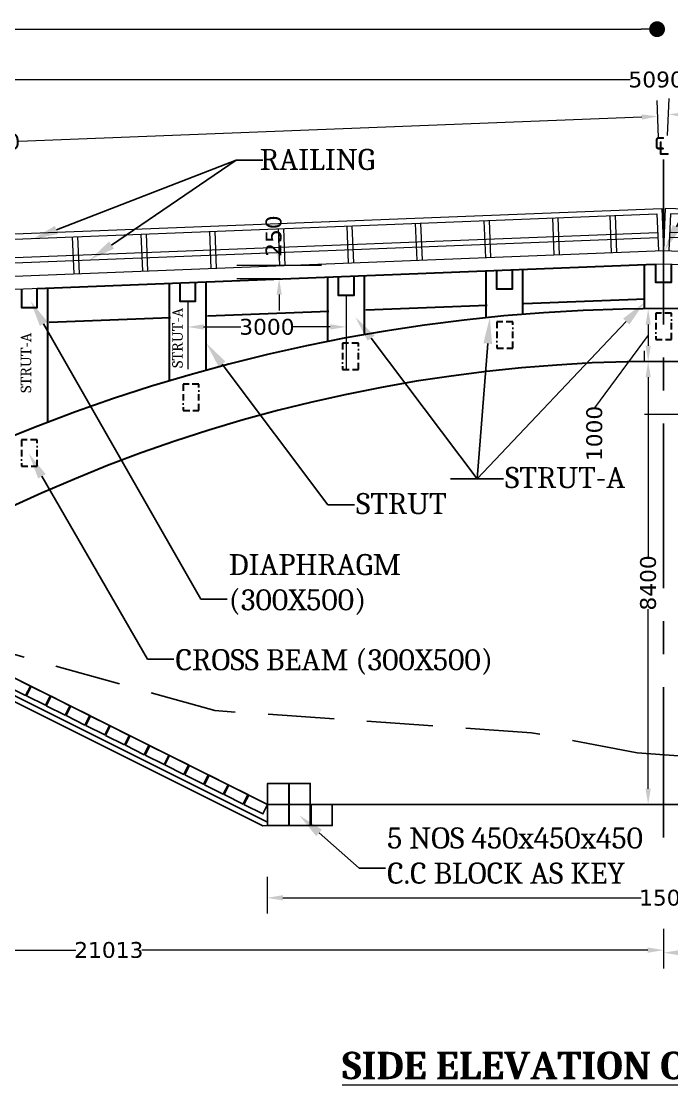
# Model space of a CAD drawing. Header units: millimetres. Extents: x 1475046 to 1606987, y -2702623 to -2509203.
# Drawn here: x 1506179 to 1518496, y -2529362 to -2509203 of the extents above; entities that cross this region are included whole.
import ezdxf
from ezdxf import colors
from ezdxf.entities.mleader import LeaderData, LeaderLine
from ezdxf.math import Vec2, Vec3

# ---------------------------------------------------------------- set-up
doc = ezdxf.new("R2010")
doc.units = ezdxf.units.MM
doc.header["$LTSCALE"] = 25
doc.header["$MEASUREMENT"] = 0
doc.header["$PDMODE"] = 3
for name, pattern in [('BORDER2', [0.875, 0.25, -0.125, 0.25, -0.125, 0, -0.125]), ('CENTER', [2, 1.25, -0.25, 0.25, -0.25]), ('CENTER2', [1.125, 0.75, -0.125, 0.125, -0.125]), ('DASHED', [0.75, 0.5, -0.25]), ('DASHED2', [0.375, 0.25, -0.125])]:
    doc.linetypes.add(name, pattern=pattern)
doc.layers.get('0').update_dxf_attribs({"lineweight": 13})
doc.layers.get('Defpoints').update_dxf_attribs({"color": 230, "lineweight": 9})
for name, color, linetype, lineweight in [('COLUMN', 1, 'Continuous', 25), ('DIMEN', 8, 'Continuous', 9), ('grid', 114, 'CENTER2', 20), ('HAJ', 191, 'Continuous', 15), ('HOUSEP1', 7, 'Continuous', 15), ('RALING', 234, 'Continuous', 18), ('Text-5', 6, 'Continuous', 9), ('WALL', 10, 'Continuous', 25)]:
    doc.layers.add(name, color=color, linetype=linetype, lineweight=lineweight)
doc.layers.add('SLOPEEARTH', color=3, linetype='Continuous')
doc.styles.get("Standard").update_dxf_attribs({"font": 'swissl.ttf'})
doc.styles.add('swis lt cn bt', font='verdana.ttf')
doc.dimstyles.new('meter', dxfattribs={"dimtxt": 150, "dimasz": 5, "dimexe": 3, "dimexo": 4, "dimgap": 1, "dimtad": 1, "dimdec": 0, "dimzin": 0, "dimdsep": 46, "dimtxsty": 'swis lt cn bt', "dimblk": 'OBLIQUE', "dimcen": 3, "dimdle": 3, "dimclrd": 8, "dimclre": 8, "dimclrt": 7, "dimadec": 0, "dimazin": 0, "dimtfac": 1, "dimtdec": 0, "dimtofl": 0, "dimtmove": 1, "dimatfit": 2, "dimldrblk": 'OBLIQUE', "dimfxl": 1, "dimtolj": 1, "dimtzin": 0, "dimlwd": 9, "dimlwe": 9, "dimarcsym": 0})

# ---------------------------------------------------------------- blocks, each defined once
blk = doc.blocks.new('*D198')
at = {"layer": 'Defpoints', "color": 0, "ltscale": 100, "transparency": 16777216}
for p in [(1510832, -2524968), (1525832, -2524968), (1525832, -2525819)]:
    blk.add_point(p, dxfattribs=at)
at = {"layer": 'DIMEN', "color": 5, "lineweight": 9, "ltscale": 100, "transparency": 16777216}
for p, q in [((1510832, -2525419), (1510832, -2526119)), ((1525832, -2525419), (1525832, -2526119))]:
    blk.add_line(p, q, dxfattribs=at)
at = {"layer": 'DIMEN', "color": 8, "lineweight": 9, "ltscale": 100, "transparency": 16777216}
for p, q in [((1511132, -2525819), (1517917, -2525819)), ((1525532, -2525819), (1519147, -2525819))]:
    blk.add_line(p, q, dxfattribs=at)
at = {"layer": 'DIMEN', "color": 8, "ltscale": 100, "transparency": 16777216}
for points in [[(1511132, -2525769), (1511132, -2525869), (1510832, -2525819)], [(1525532, -2525769), (1525532, -2525869), (1525832, -2525819)]]:
    blk.add_solid(points, dxfattribs=at)
at = {"layer": 'DIMEN', "color": 7, "ltscale": 100, "transparency": 16777216, "insert": (1518532, -2525819), "char_height": 300, "attachment_point": 5, "style": 'swis lt cn bt'}
blk.add_mtext('\\A1;15000', dxfattribs=at)
blk = doc.blocks.new('_Oblique')
at = {"color": 0, "linetype": 'ByBlock', "lineweight": -2}
blk.add_line((-0.5, -0.5), (0.5, 0.5), dxfattribs=at)
blk = doc.blocks.new('*D212')
at = {"layer": 'Defpoints', "color": 0, "ltscale": 100, "transparency": 16777216}
for p in [(1497330, -2523550), (1518343, -2523550), (1518343, -2526810)]:
    blk.add_point(p, dxfattribs=at)
at = {"layer": 'DIMEN', "color": 5, "lineweight": 9, "ltscale": 100, "transparency": 16777216}
for p, q in [((1497330, -2526410), (1497330, -2527110)), ((1518343, -2526410), (1518343, -2527110))]:
    blk.add_line(p, q, dxfattribs=at)
at = {"layer": 'DIMEN', "color": 8, "lineweight": 9, "ltscale": 100, "transparency": 16777216}
for p, q in [((1497630, -2526810), (1507211, -2526810)), ((1518043, -2526810), (1508462, -2526810))]:
    blk.add_line(p, q, dxfattribs=at)
at = {"layer": 'DIMEN', "color": 8, "ltscale": 100, "transparency": 16777216}
for points in [[(1497630, -2526760), (1497630, -2526860), (1497330, -2526810)], [(1518043, -2526760), (1518043, -2526860), (1518343, -2526810)]]:
    blk.add_solid(points, dxfattribs=at)
at = {"layer": 'DIMEN', "color": 7, "ltscale": 100, "transparency": 16777216, "insert": (1507836, -2526810), "char_height": 300, "attachment_point": 5, "style": 'swis lt cn bt'}
blk.add_mtext('\\A1;21013', dxfattribs=at)
blk = doc.blocks.new('*D213')
at = {"layer": 'Defpoints', "color": 0, "ltscale": 100, "transparency": 16777216}
for p in [(1518325, -2514653), (1518051, -2515653), (1518327, -2515653)]:
    blk.add_point(p, dxfattribs=at)
at = {"layer": 'DIMEN', "color": 5, "lineweight": 9, "ltscale": 100, "transparency": 16777216}
for p, q in [((1518321, -2514653), (1517751, -2514653)), ((1518323, -2515653), (1517751, -2515653))]:
    blk.add_line(p, q, dxfattribs=at)
at = {"layer": 'DIMEN', "color": 8, "lineweight": 9, "ltscale": 100, "transparency": 16777216}
for p, q in [((1518051, -2514953), (1518051, -2515353)), ((1518051, -2515153), (1517032, -2516530)), ((1517032, -2516530), (1517032, -2516532))]:
    blk.add_line(p, q, dxfattribs=at)
at = {"layer": 'DIMEN', "color": 8, "ltscale": 100, "transparency": 16777216}
for points in [[(1518001, -2514953), (1518101, -2514953), (1518051, -2514653)], [(1518001, -2515353), (1518101, -2515353), (1518051, -2515653)]]:
    blk.add_solid(points, dxfattribs=at)
at = {"layer": 'DIMEN', "color": 7, "ltscale": 100, "transparency": 16777216, "insert": (1517032, -2517016), "char_height": 300, "attachment_point": 5, "rotation": 90, "style": 'swis lt cn bt'}
blk.add_mtext('\\A1;1000', dxfattribs=at)
blk = doc.blocks.new('*D214')
at = {"layer": 'Defpoints', "color": 0, "ltscale": 100, "transparency": 16777216}
for p in [(1502490, -2513863), (1526298, -2514113), (1526329, -2514113)]:
    blk.add_point(p, dxfattribs=at)
at = {"layer": 'DIMEN', "color": 8, "lineweight": 9, "ltscale": 100, "transparency": 16777216}
for p, q in [((1526329, -2513563), (1526329, -2513263)), ((1526329, -2513863), (1526329, -2514113)), ((1526329, -2514771), (1526329, -2514113)), ((1526329, -2514413), (1526329, -2514713))]:
    blk.add_line(p, q, dxfattribs=at)
at = {"layer": 'DIMEN', "color": 5, "lineweight": 9, "ltscale": 100, "transparency": 16777216}
for p, q in [((1525529, -2513863), (1527129, -2513863)), ((1526302, -2514113), (1527129, -2514113))]:
    blk.add_line(p, q, dxfattribs=at)
at = {"layer": 'DIMEN', "color": 8, "ltscale": 100, "transparency": 16777216}
for points in [[(1526279, -2513563), (1526379, -2513563), (1526329, -2513863)], [(1526279, -2514413), (1526379, -2514413), (1526329, -2514113)]]:
    blk.add_solid(points, dxfattribs=at)
at = {"layer": 'DIMEN', "color": 7, "ltscale": 100, "transparency": 16777216, "insert": (1526329, -2515136), "char_height": 300, "attachment_point": 5, "rotation": 90, "style": 'swis lt cn bt'}
blk.add_mtext('\\A1;250', dxfattribs=at)
blk = doc.blocks.new('*D215')
at = {"layer": 'Defpoints', "color": 0, "ltscale": 100, "transparency": 16777216}
for p in [(1512330, -2514392), (1509330, -2514510), (1512330, -2514997)]:
    blk.add_point(p, dxfattribs=at)
at = {"layer": 'DIMEN', "color": 5, "lineweight": 9, "ltscale": 100, "transparency": 16777216}
for p, q in [((1512330, -2514396), (1512330, -2515797)), ((1509330, -2514514), (1509330, -2515797))]:
    blk.add_line(p, q, dxfattribs=at)
at = {"layer": 'DIMEN', "color": 8, "lineweight": 9, "ltscale": 100, "transparency": 16777216}
for p, q in [((1509630, -2514997), (1510335, -2514997)), ((1512030, -2514997), (1511325, -2514997))]:
    blk.add_line(p, q, dxfattribs=at)
at = {"layer": 'DIMEN', "color": 8, "ltscale": 100, "transparency": 16777216}
for points in [[(1509630, -2514947), (1509630, -2515047), (1509330, -2514997)], [(1512030, -2514947), (1512030, -2515047), (1512330, -2514997)]]:
    blk.add_solid(points, dxfattribs=at)
at = {"layer": 'DIMEN', "color": 7, "ltscale": 100, "transparency": 16777216, "insert": (1510830, -2514997), "char_height": 300, "attachment_point": 5, "style": 'swis lt cn bt'}
blk.add_mtext('\\A1;3000', dxfattribs=at)
blk = doc.blocks.new('*D216')
at = {"layer": 'Defpoints', "color": 0, "ltscale": 100, "transparency": 16777216}
for p in [(1518343, -2523550), (1539356, -2523545), (1539356, -2526860)]:
    blk.add_point(p, dxfattribs=at)
at = {"layer": 'DIMEN', "color": 5, "lineweight": 9, "ltscale": 100, "transparency": 16777216}
for p, q in [((1518343, -2526460), (1518343, -2527160)), ((1539356, -2526460), (1539356, -2527160))]:
    blk.add_line(p, q, dxfattribs=at)
at = {"layer": 'DIMEN', "color": 8, "lineweight": 9, "ltscale": 100, "transparency": 16777216}
for p, q in [((1518643, -2526860), (1528225, -2526860)), ((1539056, -2526860), (1529475, -2526860))]:
    blk.add_line(p, q, dxfattribs=at)
at = {"layer": 'DIMEN', "color": 8, "ltscale": 100, "transparency": 16777216}
for points in [[(1518643, -2526810), (1518643, -2526910), (1518343, -2526860)], [(1539056, -2526810), (1539056, -2526910), (1539356, -2526860)]]:
    blk.add_solid(points, dxfattribs=at)
at = {"layer": 'DIMEN', "color": 7, "ltscale": 100, "transparency": 16777216, "insert": (1528850, -2526860), "char_height": 300, "attachment_point": 5, "style": 'swis lt cn bt'}
blk.add_mtext('\\A1;21013', dxfattribs=at)
blk = doc.blocks.new('*D219')
at = {"layer": 'Defpoints', "color": 0, "ltscale": 100, "transparency": 16777216}
for p in [(1534900, -2513836), (1511062, -2514085), (1511092, -2514085)]:
    blk.add_point(p, dxfattribs=at)
at = {"layer": 'DIMEN', "color": 8, "lineweight": 9, "ltscale": 100, "transparency": 16777216}
for p, q in [((1511062, -2513535), (1511062, -2513235)), ((1511062, -2514385), (1511062, -2514685))]:
    blk.add_line(p, q, dxfattribs=at)
at = {"layer": 'DIMEN', "color": 5, "lineweight": 9, "ltscale": 100, "transparency": 16777216}
for p, q in [((1511862, -2513835), (1510262, -2513835)), ((1511088, -2514085), (1510262, -2514085))]:
    blk.add_line(p, q, dxfattribs=at)
at = {"layer": 'DIMEN', "color": 8, "ltscale": 100, "transparency": 16777216}
for points in [[(1511012, -2513535), (1511112, -2513535), (1511062, -2513835)], [(1511012, -2514385), (1511112, -2514385), (1511062, -2514085)]]:
    blk.add_solid(points, dxfattribs=at)
at = {"layer": 'DIMEN', "color": 7, "ltscale": 100, "transparency": 16777216, "insert": (1510958, -2513275), "char_height": 300, "attachment_point": 5, "rotation": 89.998, "style": 'swis lt cn bt'}
blk.add_mtext('\\A1;250', dxfattribs=at)
blk = doc.blocks.new('*D220')
at = {"layer": 'Defpoints', "color": 0, "ltscale": 100, "transparency": 16777216}
for p in [(1518343, -2515650), (1518050, -2524050), (1518343, -2524050)]:
    blk.add_point(p, dxfattribs=at)
at = {"layer": 'DIMEN', "color": 5, "lineweight": 9, "ltscale": 100, "transparency": 16777216}
for p, q in [((1518339, -2515650), (1517750, -2515650)), ((1518339, -2524050), (1517750, -2524050))]:
    blk.add_line(p, q, dxfattribs=at)
at = {"layer": 'DIMEN', "color": 8, "lineweight": 9, "ltscale": 100, "transparency": 16777216}
for p, q in [((1518050, -2515950), (1518050, -2519350)), ((1518050, -2523750), (1518050, -2520349))]:
    blk.add_line(p, q, dxfattribs=at)
at = {"layer": 'DIMEN', "color": 8, "ltscale": 100, "transparency": 16777216}
for points in [[(1518000, -2515950), (1518100, -2515950), (1518050, -2515650)], [(1518000, -2523750), (1518100, -2523750), (1518050, -2524050)]]:
    blk.add_solid(points, dxfattribs=at)
at = {"layer": 'DIMEN', "color": 7, "ltscale": 100, "transparency": 16777216, "insert": (1518050, -2519850), "char_height": 300, "attachment_point": 5, "rotation": 90, "style": 'swis lt cn bt'}
blk.add_mtext('\\A1;8400', dxfattribs=at)
blk = doc.blocks.new('*D221')
at = {"layer": 'Defpoints', "color": 0, "ltscale": 100, "transparency": 16777216}
for p in [(1543782, -2510309), (1492882, -2514550), (1543782, -2514550)]:
    blk.add_point(p, dxfattribs=at)
at = {"layer": 'DIMEN', "color": 5, "lineweight": 9, "ltscale": 100, "transparency": 16777216}
for p, q in [((1492882, -2510709), (1492882, -2510009)), ((1543782, -2510709), (1543782, -2510009))]:
    blk.add_line(p, q, dxfattribs=at)
at = {"layer": 'DIMEN', "color": 8, "lineweight": 9, "ltscale": 100, "transparency": 16777216}
for p, q in [((1493182, -2510309), (1517708, -2510309)), ((1543482, -2510309), (1518956, -2510309))]:
    blk.add_line(p, q, dxfattribs=at)
at = {"layer": 'DIMEN', "color": 8, "ltscale": 100, "transparency": 16777216}
for points in [[(1493182, -2510259), (1493182, -2510359), (1492882, -2510309)], [(1543482, -2510259), (1543482, -2510359), (1543782, -2510309)]]:
    blk.add_solid(points, dxfattribs=at)
at = {"layer": 'DIMEN', "color": 7, "ltscale": 100, "transparency": 16777216, "insert": (1518332, -2510309), "char_height": 300, "attachment_point": 5, "style": 'swis lt cn bt'}
blk.add_mtext('\\A1;50900', dxfattribs=at)
blk = doc.blocks.new('*D224')
at = {"layer": 'Defpoints', "color": 0, "ltscale": 100, "transparency": 16777216}
for p in [(1518231, -2511006), (1518331, -2513550), (1492880, -2514550)]:
    blk.add_point(p, dxfattribs=at)
at = {"layer": 'DIMEN', "color": 5, "lineweight": 9, "ltscale": 100, "transparency": 16777216}
for p, q in [((1518246, -2511406), (1518219, -2510706)), ((1492796, -2512405), (1492768, -2511706))]:
    blk.add_line(p, q, dxfattribs=at)
at = {"layer": 'DIMEN', "color": 8, "lineweight": 9, "ltscale": 100, "transparency": 16777216}
for p, q in [((1517931, -2511018), (1506132, -2511481)), ((1493080, -2511994), (1504879, -2511531))]:
    blk.add_line(p, q, dxfattribs=at)
at = {"layer": 'DIMEN', "color": 8, "ltscale": 100, "transparency": 16777216}
for points in [[(1517929, -2510968), (1517933, -2511068), (1518231, -2511006)], [(1493078, -2511944), (1493082, -2512044), (1492780, -2512006)]]:
    blk.add_solid(points, dxfattribs=at)
at = {"layer": 'DIMEN', "color": 7, "ltscale": 100, "transparency": 16777216, "insert": (1505505, -2511506), "char_height": 300, "attachment_point": 5, "rotation": 2.2489, "style": 'swis lt cn bt'}
blk.add_mtext('\\A1;25470', dxfattribs=at)
blk = doc.blocks.new('*D225')
at = {"layer": 'Defpoints', "color": 0, "ltscale": 100, "transparency": 16777216}
for p in [(1543883, -2511965), (1518332, -2513550), (1543782, -2514550)]:
    blk.add_point(p, dxfattribs=at)
at = {"layer": 'DIMEN', "color": 5, "lineweight": 9, "ltscale": 100, "transparency": 16777216}
for p, q in [((1518417, -2511366), (1518445, -2510666)), ((1543868, -2512365), (1543895, -2511666))]:
    blk.add_line(p, q, dxfattribs=at)
at = {"layer": 'DIMEN', "color": 8, "lineweight": 9, "ltscale": 100, "transparency": 16777216}
for p, q in [((1518733, -2510978), (1530532, -2511441)), ((1543584, -2511954), (1531785, -2511490))]:
    blk.add_line(p, q, dxfattribs=at)
at = {"layer": 'DIMEN', "color": 8, "ltscale": 100, "transparency": 16777216}
for points in [[(1518735, -2510928), (1518731, -2511028), (1518433, -2510966)], [(1543586, -2511904), (1543582, -2512004), (1543883, -2511965)]]:
    blk.add_solid(points, dxfattribs=at)
at = {"layer": 'DIMEN', "color": 7, "ltscale": 100, "transparency": 16777216, "insert": (1531158, -2511466), "char_height": 300, "attachment_point": 5, "rotation": 357.751, "style": 'swis lt cn bt'}
blk.add_mtext('\\A1;25470', dxfattribs=at)
blk = doc.blocks.new('_Dot')
at = {"color": 0, "lineweight": -2}
blk.add_line((-0.5, 0), (-1, 0), dxfattribs=at)
at = {"color": 0, "const_width": 0.5}
blk.add_lwpolyline([(-0.25, 0, 1), (0.25, 0, 1)], format="xyb", close=True, dxfattribs=at)
blk = doc.blocks.new('*D323')
at = {"layer": 'Defpoints', "color": 0, "ltscale": 100, "transparency": 16777216}
for p in [(1518219, -2509353), (1492882, -2510009), (1518219, -2510706)]:
    blk.add_point(p, dxfattribs=at)
at = {"layer": 'SLOPEEARTH', "color": 5, "linetype": 'DASHED2', "lineweight": 9, "ltscale": 100, "transparency": 16777216}
for p, q in [((1492882, -2509378), (1492882, -2509350)), ((1518219, -2509378), (1518219, -2509350))]:
    blk.add_line(p, q, dxfattribs=at)
at = {"layer": 'SLOPEEARTH', "color": 8, "lineweight": 9, "ltscale": 100, "transparency": 16777216}
blk.add_line((1493182, -2509353), (1517919, -2509353), dxfattribs=at)
at = {"layer": 'SLOPEEARTH', "color": 8, "lineweight": 9, "ltscale": 100, "transparency": 16777216, "xscale": 300, "yscale": 300, "zscale": 300, "rotation": 180}
blk.add_blockref('_Dot', (1492882, -2509353), dxfattribs=at)
at = {"layer": 'SLOPEEARTH', "color": 8, "lineweight": 9, "ltscale": 100, "transparency": 16777216, "xscale": 300, "yscale": 300, "zscale": 300}
blk.add_blockref('_Dot', (1518219, -2509353), dxfattribs=at)
at = {"layer": 'SLOPEEARTH', "color": 7, "lineweight": -2, "ltscale": 100, "transparency": 16777216, "insert": (1505550, -2509315), "char_height": 70, "attachment_point": 5, "style": 'swis lt cn bt'}
blk.add_mtext('\\A1;25337', dxfattribs=at)

msp = doc.modelspace()

# ---------------------------------------------------------------- linework, layer by layer
at = {"ltscale": 100}
for p, q in [((1492879.9, -2514549.8), (1518343.1, -2513549.8)), ((1518343.1, -2513549.8), (1543783.9, -2514549.8)), ((1492889.7, -2514799.6), (1518352.9, -2513799.6)), ((1518333.2, -2513799.6), (1543774.1, -2514799.6)), ((1517979.9, -2515653.4), (1518679.9, -2515653.4)), ((1517979.9, -2516653.4), (1518679.9, -2516653.4))]:
    msp.add_line(p, q, dxfattribs=at)
at = {"layer": 'COLUMN', "lineweight": 30, "ltscale": 100}
for p, q in [((1506479.9, -2514265.9), (1518170.9, -2513806.8)), ((1517979.9, -2514651.5), (1517979.9, -2513814.3)), ((1511983.7, -2515275.3), (1511983.7, -2514049.8)), ((1512679.9, -2515144.5), (1512679.9, -2514022.4)), ((1514983.7, -2514822.4), (1514983.7, -2513932)), ((1515679.9, -2514757.9), (1515679.9, -2513904.6)), ((1506679.9, -2516809.1), (1506679.9, -2514258.1)), ((1508983.7, -2516022.3), (1508983.7, -2514167.6)), ((1509679.9, -2515821.8), (1509679.9, -2514140.3)), ((1515698.3, -2514554.4), (1517996.5, -2514464.1)), ((1512700.6, -2514672.1), (1515002.6, -2514581.7)), ((1506705.2, -2514907.6), (1509007.3, -2514817.2)), ((1509702.9, -2514789.8), (1512005, -2514699.4))]:
    msp.add_line(p, q, dxfattribs=at)
for points in [[(1518189.7, -2513799.6), (1518189.7, -2514149.6), (1518489.7, -2514149.6), (1518489.7, -2513799.6)], [(1512179.9, -2514042.1), (1512179.9, -2514392.1), (1512479.9, -2514392.1), (1512479.9, -2514030.3)], [(1515179.9, -2513924.3), (1515179.9, -2514274.3), (1515479.9, -2514274.3), (1515479.9, -2513912.5)], [(1506179.9, -2514277.7), (1506179.9, -2514627.7), (1506479.9, -2514627.7), (1506479.9, -2514265.9)], [(1509179.9, -2514159.9), (1509179.9, -2514509.9), (1509479.9, -2514509.9), (1509479.9, -2514148.1)]]:
    msp.add_lwpolyline(points, dxfattribs=at)
at = {"layer": 'COLUMN', "linetype": 'BORDER2', "lineweight": 30, "ltscale": 20}
for points in [[(1518193.4, -2515234.9), (1518493.4, -2515234.9), (1518493.4, -2514734.9), (1518193.4, -2514734.9)], [(1515186.9, -2515397.4), (1515486.9, -2515397.4), (1515486.9, -2514897.4), (1515186.9, -2514897.4)], [(1512263.9, -2515802.5), (1512563.9, -2515802.5), (1512563.9, -2515302.5), (1512263.9, -2515302.5)], [(1509242.9, -2516581.2), (1509542.9, -2516581.2), (1509542.9, -2516081.2), (1509242.9, -2516081.2)], [(1506179.9, -2517639.3), (1506479.9, -2517639.3), (1506479.9, -2517139.3), (1506179.9, -2517139.3)]]:
    msp.add_lwpolyline(points, close=True, dxfattribs=at)
at = {"layer": 'COLUMN', "lineweight": 30, "ltscale": 100}
for centre, radius, start, end in [((1518331, -2547161.2), 32511.5, 46.58536, 133.42874), ((1518332.7, -2544546.8), 28897.2, 46.61881, 133.39707)]:
    msp.add_arc(centre, radius, start, end, dxfattribs=at)
at = {"layer": 'grid', "linetype": 'ByBlock', "lineweight": -2, "ltscale": 100}
msp.add_line((1510250.8, -2511834.8), (1510593.6, -2511834.8), dxfattribs=at)
at = {"layer": 'HOUSEP1', "ltscale": 100}
for p, q in [((1515698.3, -2514554.4), (1517996.5, -2514464.1)), ((1517979.9, -2515651.4), (1517979.9, -2515449.8))]:
    msp.add_line(p, q, dxfattribs=at)
msp.add_lwpolyline([(1518189.7, -2513799.6), (1518189.7, -2514149.6), (1518489.7, -2514149.6), (1518489.7, -2513799.6)], dxfattribs=at)
at = {"layer": 'HOUSEP1', "linetype": 'BORDER2', "ltscale": 20}
msp.add_lwpolyline([(1518489.7, -2513799.6), (1518489.7, -2514149.6), (1518189.7, -2514149.6), (1518189.7, -2513799.6)], dxfattribs=at)
at = {"layer": 'RALING', "ltscale": 100}
for p, q in [((1492848.5, -2513750.5), (1518311.7, -2512750.2)), ((1492956.3, -2513846.2), (1518215.7, -2512854.4)), ((1518215.7, -2512854.3), (1518243.1, -2513553.8)), ((1518311.7, -2512750.1), (1518343.1, -2513549.8)), ((1518374.5, -2512750.1), (1518343.1, -2513549.8)), ((1543837.6, -2513751.3), (1518374.5, -2512750.2)), ((1518470.5, -2512854.3), (1518443, -2513553.8)), ((1543729.8, -2513847.1), (1518470.5, -2512854.4)), ((1513640.4, -2513034), (1513667.9, -2513733.4)), ((1513740.3, -2513030), (1513767.8, -2513729.5)), ((1514939.4, -2512983), (1514966.9, -2513682.4)), ((1515039.3, -2512979), (1515066.8, -2513678.5)), ((1516238.4, -2512932), (1516265.9, -2513631.4)), ((1516338.3, -2512928), (1516365.8, -2513627.5)), ((1517324.7, -2512889.3), (1517352.1, -2513588.8)), ((1517424.6, -2512885.4), (1517452.1, -2513584.8)), ((1492970.1, -2514195.9), (1518229.4, -2513204.1)), ((1508444.4, -2513238.1), (1508471.9, -2513937.5)), ((1508544.3, -2513234.1), (1508571.8, -2513933.6)), ((1509743.4, -2513187), (1509770.9, -2513886.5)), ((1509843.3, -2513183.1), (1509870.8, -2513882.5)), ((1511042.4, -2513136), (1511069.9, -2513835.4)), ((1511142.3, -2513132.1), (1511169.8, -2513831.5)), ((1512341.4, -2513085), (1512368.9, -2513784.4)), ((1512441.3, -2513081.1), (1512468.8, -2513780.5)), ((1543716, -2514196.8), (1518456.7, -2513204.1)), ((1492974, -2514295.8), (1518233.3, -2513304)), ((1507145.4, -2513289.1), (1507172.9, -2513988.5)), ((1507245.3, -2513285.1), (1507272.8, -2513984.6)), ((1543712.1, -2514296.6), (1518452.8, -2513304))]:
    msp.add_line(p, q, dxfattribs=at)
at = {"layer": 'SLOPEEARTH', "color": 0, "linetype": 'CENTER', "lineweight": -3, "ltscale": 100}
msp.add_line((1518343.1, -2511825.4), (1518343.1, -2524677.9), dxfattribs=at)
at = {"layer": 'SLOPEEARTH', "linetype": 'DASHED', "lineweight": -2, "ltscale": 100}
msp.add_lwpolyline([(1551843.1, -2514719.8), (1547843.1, -2514719.8), (1543843.1, -2517529.8), (1541843.1, -2520319.8), (1539843.1, -2520349.8), (1537843.1, -2522199.8), (1530843.1, -2522539.8), (1529843.1, -2522689.8), (1526843.1, -2523089.8), (1522843.1, -2523239.8), (1520843.1, -2523289.8), (1517843.1, -2523069.8), (1515843.1, -2522689.8), (1509843.1, -2522269.8), (1504843.1, -2520869.8), (1495843.1, -2519769.8), (1489843.1, -2516769.8), (1488843.1, -2515839.8), (1481843.1, -2515959.8)], dxfattribs=at)
at = {"layer": 'WALL', "color": 6, "lineweight": 25}
for p, q in [((1500748.6, -2519449.8), (1510752.6, -2524451.8)), ((1500772.2, -2519349.8), (1510843.1, -2524385.2)), ((1510843.1, -2524449.8), (1510752.6, -2524451.8))]:
    msp.add_line(p, q, dxfattribs=at)
msp.add_lwpolyline([(1490018.4, -2515137.5), (1497843.1, -2519049.8), (1500843.1, -2519049.8), (1510843.1, -2524049.8), (1525843.1, -2524049.8), (1535843.1, -2519049.8), (1538843.1, -2519049.8), (1546975, -2514983.9)], dxfattribs=at)
for points in [[(1505903.9, -2521803.9), (1506261.7, -2521982.8), (1506351.1, -2521803.9), (1505993.4, -2521625)], [(1506278.2, -2521991), (1506636, -2522169.9), (1506725.4, -2521991), (1506367.7, -2521812.1)], [(1506652.6, -2522178.2), (1507010.3, -2522357.1), (1507099.8, -2522178.2), (1506742, -2521999.3)], [(1507026.9, -2522365.4), (1507384.7, -2522544.2), (1507474.1, -2522365.4), (1507116.3, -2522186.5)], [(1507401.2, -2522552.5), (1507759, -2522731.4), (1507848.4, -2522552.5), (1507490.7, -2522373.6)], [(1507775.5, -2522739.7), (1508133.3, -2522918.6), (1508222.8, -2522739.7), (1507865, -2522560.8)], [(1508149.9, -2522926.9), (1508507.6, -2523105.7), (1508597.1, -2522926.9), (1508239.3, -2522748)], [(1508524.2, -2523114), (1508882, -2523292.9), (1508971.4, -2523114), (1508613.6, -2522935.1)], [(1508898.5, -2523301.2), (1509256.3, -2523480.1), (1509345.7, -2523301.2), (1508988, -2523122.3)], [(1509272.9, -2523488.3), (1509630.6, -2523667.2), (1509720.1, -2523488.3), (1509362.3, -2523309.5)], [(1509647.2, -2523675.5), (1510005, -2523854.4), (1510094.4, -2523675.5), (1509736.6, -2523496.6)], [(1510021.5, -2523862.7), (1510379.3, -2524041.6), (1510468.7, -2523862.7), (1510111, -2523683.8)], [(1510843.1, -2524049.8), (1511243.1, -2524049.8), (1511243.1, -2523649.8), (1510843.1, -2523649.8)], [(1511252.6, -2524049.8), (1511652.6, -2524049.8), (1511652.6, -2523649.8), (1511252.6, -2523649.8)], [(1510395.8, -2524049.8), (1510753.6, -2524228.7), (1510843.1, -2524049.8), (1510485.3, -2523871)], [(1510843.1, -2524449.8), (1511243.1, -2524449.8), (1511243.1, -2524049.8), (1510843.1, -2524049.8)], [(1511252.6, -2524449.8), (1511652.6, -2524449.8), (1511652.6, -2524049.8), (1511252.6, -2524049.8)], [(1511666.4, -2524449.8), (1512066.4, -2524449.8), (1512066.4, -2524049.8), (1511666.4, -2524049.8)]]:
    msp.add_lwpolyline(points, close=True, dxfattribs=at)

# ---------------------------------------------------------------- texts
at = {"layer": 'DIMEN', "ltscale": 100, "char_height": 400, "attachment_point": 7}
for s, insert, width in [('\\pxt0.11905;{\\fCambria|b0|i0|c0|p18;℄}', (1518158.8, -2511737.5), 12349.105), ('\\pxt0.11905;{\\fCambria|b0|i0|c0|p18;STRUT-A}', (1515338.9, -2518056.4), 12349.105), ('\\pxt0.11905;{\\fCambria|b0|i0|c0|p18;STRUT}', (1512516.3, -2518550.5), 12349.105), ('\\pxt0.11905;{\\fCambria|b0|i0|c0|p18;DIAPHRAGM\\P(300X500)}', (1510108, -2520456.2), 12349.105), ('\\pxt0.11905;{\\fCambria|b0|i0|c0|p18;CROSS BEAM (300X500)}', (1509098.9, -2521593), 12349.105), ('\\pxt0.11905;{\\fCambria|b0|i0|c0|p18;5 NOS 450x450x450 C.C BLOCK AS KEY}', (1513107.3, -2525555.7), 5626.457)]:
    msp.add_mtext(s, dxfattribs=dict(at, insert=insert, width=width))
at = {"layer": 'DIMEN', "ltscale": 100, "char_height": 200, "width": 12349.105, "attachment_point": 7, "rotation": 90}
for insert in [(1509238.6, -2515772.6), (1506368.5, -2516245.1)]:
    msp.add_mtext('\\pxt0.11905;{\\fCambria|b0|i0|c0|p18;STRUT-A}', dxfattribs=dict(at, insert=insert))
at = {"layer": 'HAJ', "ltscale": 15, "insert": (1510695.7, -2512026.5), "char_height": 400, "width": 12349.105, "attachment_point": 7}
msp.add_mtext('\\pxt0.16003,20;{\\fCambria|b0|i0|c0|p18;RAILING }', dxfattribs=at)
at = {"layer": 'Text-5', "insert": (1519399.5, -2529001.6), "char_height": 520.8, "width": 20691.106, "attachment_point": 5}
msp.add_mtext('\\pxi-8.06452,l8.06452;{\\fCambria|b1|i0|c0|p18;\\LSIDE ELEVATION OF KATAKHALI BRIDGE}', dxfattribs=at)

# ---------------------------------------------------------------- dimensions: what is measured, and where the dimension line sits
at = {"layer": 'DIMEN', "ltscale": 100}
for base, p1, p2, override, picture, middle in [((1543781.9, -2510309.2), (1492881.9, -2514550), (1543781.9, -2514549.8), {"dimtxt": 300, "dimasz": 300, "dimexe": 300, "dimtad": 0, "dimpost": '', "dimsah": 1, "dimdle": 20, "dimclre": 5, "dimfxl": 400, "dimfxlon": 1}, '*D221', (1518331.9, -2510309.2)), ((1512329.9, -2514997.3), (1509329.9, -2514509.9), (1512329.9, -2514392.1), {"dimtxt": 300, "dimasz": 300, "dimexe": 800, "dimtad": 0, "dimpost": '', "dimsah": 1, "dimdle": 300, "dimclre": 5, "dimfxl": 800, "dimfxlon": 1}, '*D215', (1510829.9, -2514997.3)), ((1518343.1, -2526809.7), (1497329.9, -2523550.2), (1518343.1, -2523549.8), {"dimtxt": 300, "dimasz": 300, "dimexe": 300, "dimtad": 0, "dimpost": '', "dimsah": 1, "dimdle": 20, "dimclre": 5, "dimfxl": 400, "dimfxlon": 1}, '*D212', (1507836.5, -2526809.7)), ((1539356.2, -2526859.7), (1518343.1, -2523549.8), (1539356.2, -2523544.6), {"dimtxt": 300, "dimasz": 300, "dimexe": 300, "dimtad": 0, "dimpost": '', "dimsah": 1, "dimdle": 20, "dimclre": 5, "dimfxl": 400, "dimfxlon": 1}, '*D216', (1528849.6, -2526859.7))]:
    dim = msp.add_linear_dim(base=base, p1=p1, p2=p2, dimstyle='meter', override=override, dxfattribs=at)
    dim.commit()
    dim.dimension.update_dxf_attribs({"geometry": picture, "text_midpoint": middle})
for p1, p2, distance, picture, middle in [((1492879.9, -2514549.8), (1518330.6, -2513550.4), 2546.1, '*D224', (1505505.3, -2511506)), ((1518331.6, -2513550.3), (1543781.9, -2514549.8), 2586.3, '*D225', (1531158.2, -2511465.7))]:
    dim = msp.add_aligned_dim(p1=p1, p2=p2, distance=distance, dimstyle='meter', override={"dimtxt": 300, "dimasz": 300, "dimexe": 300, "dimtad": 0, "dimpost": '', "dimsah": 1, "dimdle": 20, "dimclre": 5, "dimfxl": 400, "dimfxlon": 1}, dxfattribs=at)
    dim.commit()
    dim.dimension.update_dxf_attribs({"geometry": picture, "text_midpoint": middle})
for base, p1, p2, angle, override, picture, middle in [((1511061.9, -2514085.4), (1534900.2, -2513836.2), (1511092.4, -2514085.4), 89.99803, {"dimtxt": 300, "dimasz": 300, "dimexe": 800, "dimtad": 0, "dimpost": '', "dimsah": 1, "dimdle": 300, "dimclre": 5, "dimfxl": 800, "dimfxlon": 1}, '*D219', (1510957.7, -2513274.5)), ((1526328.7, -2514113.3), (1502490.5, -2513863.3), (1526298.2, -2514113.3), 90, {"dimtxt": 300, "dimasz": 300, "dimexe": 800, "dimtad": 0, "dimpost": '', "dimsah": 1, "dimdle": 300, "dimclre": 5, "dimfxl": 800, "dimfxlon": 1}, '*D214', (1526727.2, -2515136)), ((1518051.3, -2515653.4), (1518325.4, -2514653.4), (1518327.4, -2515653.4), 90, {"dimtxt": 300, "dimasz": 300, "dimexe": 300, "dimtad": 0, "dimpost": '', "dimsah": 1, "dimdle": 20, "dimclre": 5, "dimfxl": 400, "dimfxlon": 1}, '*D213', (1517031.8, -2516533))]:
    dim = msp.add_linear_dim(base=base, p1=p1, p2=p2, angle=angle, dimstyle='meter', override=override, dxfattribs=at)
    dim.commit()
    dim.dimension.update_dxf_attribs({"geometry": picture, "text_midpoint": middle, "dimtype": 160})
dim = msp.add_linear_dim(base=(1518050.1, -2524049.8), p1=(1518343.1, -2515649.6), p2=(1518343.1, -2524049.8), angle=90, dimstyle='meter', override={"dimtxt": 300, "dimasz": 300, "dimexe": 300, "dimtad": 0, "dimpost": '', "dimsah": 1, "dimdle": 20, "dimclre": 5, "dimfxl": 400, "dimfxlon": 1}, dxfattribs=at)
dim.commit()
dim.dimension.update_dxf_attribs({"geometry": '*D220', "text_midpoint": (1518050.1, -2519849.7)})
dim = msp.add_linear_dim(base=(1525831.9, -2525818.5), p1=(1510831.9, -2524968), p2=(1525831.9, -2524968), dimstyle='meter', override={"dimtxt": 300, "dimasz": 300, "dimexe": 300, "dimtad": 0, "dimpost": '', "dimsah": 1, "dimdle": 20, "dimclre": 5, "dimfxl": 400, "dimfxlon": 1}, dxfattribs=at)
dim.commit()
dim.dimension.update_dxf_attribs({"geometry": '*D198', "text_midpoint": (1518532.1, -2525818.5), "dimtype": 160})
at = {"layer": 'SLOPEEARTH', "lineweight": -2, "ltscale": 100}
dim = msp.add_linear_dim(base=(1518218.9, -2509352.8), p1=(1492881.9, -2510009.2), p2=(1518218.9, -2510706.5), dimstyle='meter', override={"dimtxt": 70, "dimasz": 300, "dimpost": '', "dimblk": 'Dot', "dimclre": 5, "dimfxl": 25, "dimfxlon": 1}, dxfattribs=at)
dim.commit()
dim.dimension.update_dxf_attribs({"geometry": '*D323', "text_midpoint": (1505550.4, -2509315.3)})

# ---------------------------------------------------------------- leaders
at = {"layer": 'grid', "linetype": 'ByBlock', "lineweight": 0, "ltscale": 100}
ml = msp.add_multileader_mtext('Standard', dxfattribs=at)
ml.set_content('', color=256)
ml.set_leader_properties()
ml.build(insert=Vec2(0, 0))
ml.multileader.update_dxf_attribs({"text_right_attachment_type": 6, "dogleg_length": 500, "arrow_head_size": 500})
ctx = ml.context
ctx.base_point, ctx.char_height, ctx.arrow_head_size, ctx.landing_gap_size, ctx.plane_origin = Vec3(1510750.8, -2511834.8), 0.18, 500, 0.09, Vec3(1506378.5, -2513338.9)
ctx.right_attachment = 6
notes = []
notes.append((ctx, [(0, (1, 1, 0), (1510250.8, -2511834.8), (1, 0), 500, [(0, [(1506378.5, -2513338.9)], 0, [])])]))
ctx.mtext.insert, ctx.mtext.flow_direction = Vec3(1510750.9, -2511834.7), 5
ml = msp.add_multileader_mtext('Standard', dxfattribs=at)
ml.set_content('', color=256)
ml.set_leader_properties()
ml.build(insert=Vec2(0, 0))
ml.multileader.update_dxf_attribs({"text_right_attachment_type": 6, "dogleg_length": 500, "arrow_head_size": 500})
ctx = ml.context
ctx.base_point, ctx.char_height, ctx.arrow_head_size, ctx.landing_gap_size, ctx.plane_origin = Vec3(1510750.8, -2511834.8), 0.18, 500, 0.09, Vec3(1507474.6, -2513726.4)
ctx.right_attachment = 6
notes.append((ctx, [(0, (1, 1, 0), (1510250.8, -2511834.8), (1, 0), 500, [(0, [(1507474.6, -2513726.4)], 0, [])])]))
ctx.mtext.insert, ctx.mtext.flow_direction = Vec3(1510750.9, -2511834.7), 5
ml = msp.add_multileader_mtext('Standard', dxfattribs=at)
ml.set_content('', color=256)
ml.set_leader_properties()
ml.build(insert=Vec2(0, 0))
ml.multileader.update_dxf_attribs({"text_right_attachment_type": 6, "dogleg_length": 500, "arrow_head_size": 500})
ctx = ml.context
ctx.base_point, ctx.char_height, ctx.arrow_head_size, ctx.landing_gap_size, ctx.plane_origin = Vec3(1519643.2, -2511988.2), 0.18, 500, 0.09, Vec3(1519143.2, -2513549.8)
ctx.right_attachment = 6
notes.append((ctx, [(0, (1, 1, 0), (1519143.2, -2511988.2), (1, 0), 500, [(0, [(1518365, -2513549.8)], 0, [])])]))
ctx.mtext.insert, ctx.mtext.flow_direction = Vec3(1519643.3, -2511988.1), 5
ml = msp.add_multileader_mtext('Standard', dxfattribs=at)
ml.set_content('', color=256)
ml.set_leader_properties()
ml.build(insert=Vec2(0, 0))
ml.multileader.update_dxf_attribs({"text_right_attachment_type": 6, "dogleg_length": 500, "arrow_head_size": 500})
ctx = ml.context
ctx.base_point, ctx.char_height, ctx.arrow_head_size, ctx.landing_gap_size, ctx.plane_origin = Vec3(1510078, -2520158.9), 0.18, 500, 0.09, Vec3(1508001.3, -2516745)
ctx.right_attachment = 6
notes.append((ctx, [(0, (1, 1, 0), (1509578, -2520158.9), (1, 0), 500, [(0, [(1506353.2, -2514503)], 0, [])])]))
ctx.mtext.insert, ctx.mtext.flow_direction = Vec3(1510078.1, -2520158.8), 5
ml = msp.add_multileader_mtext('Standard', dxfattribs=at)
ml.set_content('', color=256)
ml.set_leader_properties()
ml.build(insert=Vec2(0, 0))
ml.multileader.update_dxf_attribs({"text_right_attachment_type": 6, "dogleg_length": 500, "arrow_head_size": 500})
ctx = ml.context
ctx.base_point, ctx.char_height, ctx.arrow_head_size, ctx.landing_gap_size, ctx.plane_origin = Vec3(1514309.3, -2517874.7), 0.18, 500, 0.09, Vec3(1514577.1, -2517769)
ctx.right_attachment, ctx.text_align_type = 6, 2
notes.append((ctx, [(1, (1, 1, 0), (1514809.5, -2517874.8), (-1, 0), 500, [(0, [(1517979.9, -2514531.8)], 0, [])])]))
ctx.mtext.insert, ctx.mtext.alignment, ctx.mtext.flow_direction = Vec3(1514309.4, -2517874.7), 3, 5
ml = msp.add_multileader_mtext('Standard', dxfattribs=at)
ml.set_content('', color=256)
ml.set_leader_properties()
ml.build(insert=Vec2(0, 0))
ml.multileader.update_dxf_attribs({"text_right_attachment_type": 6, "dogleg_length": 500, "arrow_head_size": 500})
ctx = ml.context
ctx.base_point, ctx.char_height, ctx.arrow_head_size, ctx.landing_gap_size, ctx.plane_origin = Vec3(1515309.5, -2517874.8), 0.18, 500, 0.09, Vec3(1514577.1, -2517769)
ctx.right_attachment = 6
notes.append((ctx, [(0, (1, 1, 0), (1514809.5, -2517874.8), (1, 0), 500, [(0, [(1512502.5, -2514808.6)], 0, [])])]))
ctx.mtext.insert, ctx.mtext.flow_direction = Vec3(1515309.6, -2517874.7), 5
ml = msp.add_multileader_mtext('Standard', dxfattribs=at)
ml.set_content('', color=256)
ml.set_leader_properties()
ml.build(insert=Vec2(0, 0))
ml.multileader.update_dxf_attribs({"text_right_attachment_type": 6, "dogleg_length": 500, "arrow_head_size": 500})
ctx = ml.context
ctx.base_point, ctx.char_height, ctx.arrow_head_size, ctx.landing_gap_size, ctx.plane_origin = Vec3(1515309.5, -2517874.8), 0.18, 500, 0.09, Vec3(1514577.1, -2517769)
ctx.right_attachment = 6
notes.append((ctx, [(0, (1, 1, 0), (1514809.5, -2517874.8), (1, 0), 500, [(0, [(1515051.3, -2514815.5)], 0, [])])]))
ctx.mtext.insert, ctx.mtext.flow_direction = Vec3(1515309.6, -2517874.7), 5
ml = msp.add_multileader_mtext('Standard', dxfattribs=at)
ml.set_content('', color=256)
ml.set_leader_properties()
ml.build(insert=Vec2(0, 0))
ml.multileader.update_dxf_attribs({"text_right_attachment_type": 6, "dogleg_length": 500, "arrow_head_size": 500})
ctx = ml.context
ctx.base_point, ctx.char_height, ctx.arrow_head_size, ctx.landing_gap_size, ctx.plane_origin = Vec3(1512486.9, -2518369), 0.18, 500, 0.09, Vec3(1511754.5, -2518263.1)
ctx.right_attachment = 6
notes.append((ctx, [(0, (1, 1, 0), (1511986.9, -2518369), (1, 0), 500, [(0, [(1509679.9, -2515302.7)], 0, [])])]))
ctx.mtext.insert, ctx.mtext.flow_direction = Vec3(1512487, -2518368.9), 5
ml = msp.add_multileader_mtext('Standard', dxfattribs=at)
ml.set_content('', color=256)
ml.set_leader_properties()
ml.build(insert=Vec2(0, 0))
ml.multileader.update_dxf_attribs({"text_right_attachment_type": 6, "dogleg_length": 500, "arrow_head_size": 500})
ctx = ml.context
ctx.base_point, ctx.char_height, ctx.arrow_head_size, ctx.landing_gap_size, ctx.plane_origin = Vec3(1509069, -2521295.7), 0.18, 500, 0.09, Vec3(1506346, -2518088.5)
ctx.right_attachment = 6
notes.append((ctx, [(0, (1, 1, 0), (1508569, -2521295.7), (1, 0), 500, [(0, [(1506320.5, -2517395.7)], 0, [])])]))
ctx.mtext.insert, ctx.mtext.flow_direction = Vec3(1509069, -2521295.6), 5
ml = msp.add_multileader_mtext('Standard', dxfattribs=at)
ml.set_content('', color=256)
ml.set_leader_properties()
ml.build(insert=Vec2(0, 0))
ml.multileader.update_dxf_attribs({"text_right_attachment_type": 6, "dogleg_length": 500, "arrow_head_size": 500})
ctx = ml.context
ctx.base_point, ctx.char_height, ctx.arrow_head_size, ctx.landing_gap_size, ctx.plane_origin = Vec3(1513077.3, -2525258.4), 0.18, 500, 0.09, Vec3(1511468.7, -2524949.1)
ctx.right_attachment = 6
notes.append((ctx, [(0, (1, 1, 0), (1512577.3, -2525258.4), (1, 0), 500, [(0, [(1511443.2, -2524256.2)], 0, [])])]))
ctx.mtext.insert, ctx.mtext.flow_direction = Vec3(1513077.4, -2525258.3), 5
for ctx, leaders in notes:
    for number, flags, end, landing, length, lines in leaders:
        leader = LeaderData()
        leader.index, (leader.has_last_leader_line, leader.has_dogleg_vector, leader.attachment_direction) = number, flags
        leader.last_leader_point, leader.dogleg_vector, leader.dogleg_length = Vec3(end), Vec3(landing), length
        for number, points, colour, breaks in lines:
            line = LeaderLine()
            line.index, line.vertices, line.color, line.breaks = number, Vec3.list(points), colors.encode_raw_color(colour), breaks
            leader.lines.append(line)
        ctx.leaders.append(leader)

doc.saveas('drawing.dxf')
